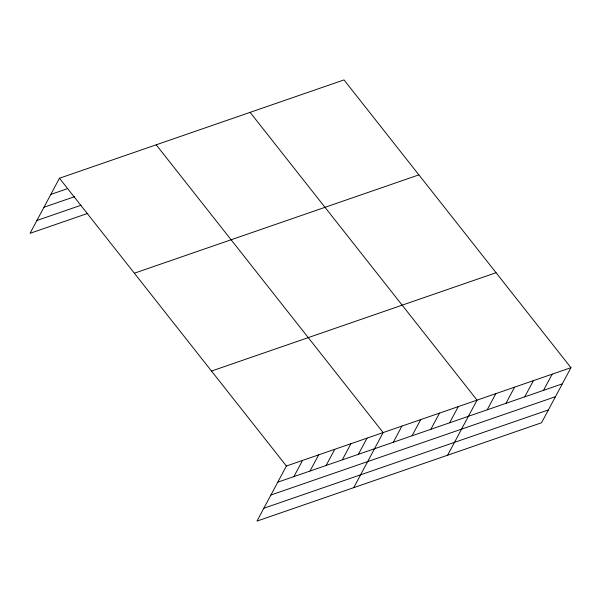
<?xml version="1.0" encoding="UTF-8"?>
<svg xmlns="http://www.w3.org/2000/svg" width="601" height="601" viewBox="0 0 601 601"><rect width="100%" height="100%" fill="white"/><g stroke="black" fill="none" stroke-linecap="round" stroke-linejoin="round"><path stroke-width="0.9" d="M570.95 367.684L286.399 466.008L256.988 521.09L541.539 422.758L570.95 367.684L344.012 79.91L59.461 178.242L30.05 233.316L87.761 213.378M293.889 476.616L302.521 460.441M310.011 471.041L318.65 454.867M326.133 465.467L334.772 449.293M342.262 459.9L350.894 443.726M358.384 454.326L367.023 438.152M353.734 487.659L383.145 432.577L156.207 144.811M393.287 442.261L401.926 426.086M412.068 435.778L420.708 419.596M430.849 429.287L439.489 413.112M449.631 422.796L458.27 406.622M447.64 455.205L477.051 400.131L250.106 112.357M487.193 409.814L495.825 393.64M505.974 403.324L514.606 387.149M524.756 396.833L533.387 380.658M543.529 390.342L552.169 374.168M50.822 194.416L66.944 188.842M43.971 207.255L74.516 196.7M36.901 220.484L81.037 205.234M134.346 273.207L418.897 174.876M211.507 371.05L496.058 272.719M277.76 482.182L562.311 383.859M270.908 495.021L555.459 396.69M263.847 508.251L548.397 409.92M59.461 178.242L286.399 466.008"/></g></svg>
